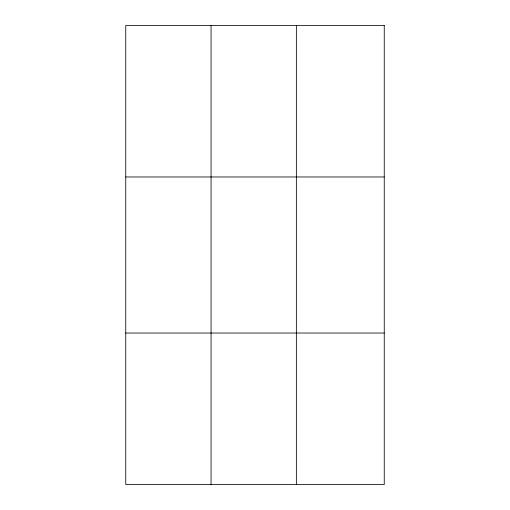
<?xml version="1.0" encoding="UTF-8"?>
<svg xmlns="http://www.w3.org/2000/svg" width="510" height="510" viewBox="0 0 510 510"><rect width="100%" height="100%" fill="white"/><g stroke="black" fill="none" stroke-linecap="round" stroke-linejoin="round"><path stroke-width="0.76" d="M211.057 484.5L211.057 25.5M296.361 484.5L296.361 25.5M125.747 176.97L384.253 176.97M125.747 333.03L384.253 333.03M384.253 25.5L384.253 484.5L125.747 484.5L125.747 25.5L384.253 25.5"/></g></svg>
